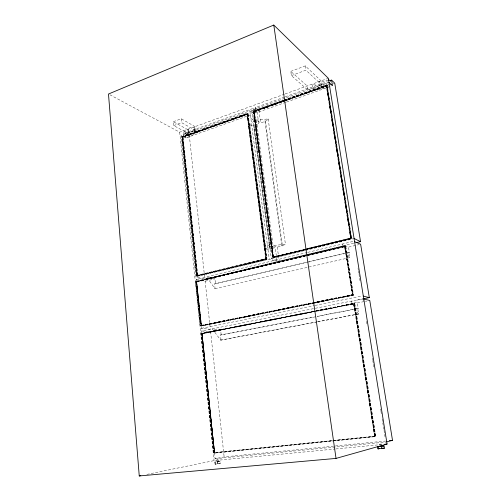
<?xml version="1.0" encoding="UTF-8"?>
<svg xmlns="http://www.w3.org/2000/svg" width="501" height="501" viewBox="0 0 501 501"><rect width="100%" height="100%" fill="white"/><g stroke="black" fill="none" stroke-linecap="round" stroke-linejoin="round"><path stroke-width="0.38" stroke-dasharray="2.5 1.88" d="M183.735 136.504L183.416 132.364L188.514 130.185L188.633 129.596L187.925 129.133L188.326 132.915L189.159 133.679L184.575 135.639L183.735 136.504C187.18 138.858 192.635 135.702 195.114 132.846L194.67 128.425L193.943 126.953L194.35 130.748L195.083 132.208M220.277 463.506L215.079 464.158L220.277 463.506L220.139 461.333L217.597 461.578L214.967 461.985L215.079 464.158M220.139 461.333L214.866 462.147M254.445 120.76L248.765 125.701L249.893 125.976L253.462 124.818L254.095 125.244L270.352 248.84L275.243 247.613L277.109 261.66L204.828 278.988L195.878 276.984L181.024 135.564L249.855 110.815L253.976 113.652L185.633 138.007L181.024 135.564M317.596 321.817L358.572 313.983L357.727 308.434L317.089 316.288M381.367 444.011L379.495 444.23L381.367 444.011L381.712 446.159M270.966 246.097L264.791 249.41L270.352 248.84M358.359 314.102L351.22 301.333L357.357 302.93L358.246 308.56L221.191 335.025L220.622 329.89L212.336 328.994L220.697 340.148L317.07 321.836M290.774 71.367L305.259 65.894L321.072 80.843L321.717 84.951L307.739 89.973L291.394 75.626L290.774 71.367L307.126 85.903L307.739 89.973M291.394 75.626L305.911 70.19L321.717 84.951M173.315 121.699L181.205 118.756L194.977 126.578L195.39 130.373L187.643 133.16L173.709 125.582L173.315 121.699L187.242 129.383L187.643 133.16M264.872 120.854L265.492 121.28L282.401 245.822L281.781 245.59L264.872 120.854L268.354 119.551L268.179 118.937L256.406 120.077L252.811 117.641M173.709 125.582L181.606 122.664L195.39 130.373M109.857 94.752L179.665 132.195L284.393 94.213M285.125 93.95L328.33 78.275M185.633 138.007L185.088 132.922L253.274 108.341L257.032 110.984L258.716 123.634L254.095 125.244M285.808 102.31L255.917 112.957L255.216 107.64L284.518 97.075M285.251 96.812L327.184 81.694M353.706 243.292L279.163 261.165L271.348 258.641L251.815 110.101L329.038 82.346M328.587 82.452C323.433 84.512 317.39 86.491 311.979 84.143L312.605 88.226C317.791 90.456 323.602 88.752 328.575 86.773M197.688 275.644L182.846 137.205L247.419 114.103L266.375 258.898L196.43 275.832L181.763 136.585L246.999 113.195L266.056 258.961L246.999 113.195M306.318 249.147L272.494 257.289L253.199 110.971L326.508 84.901L350.976 238.257L326.345 84.744M181.763 136.585L247.187 113.326M253.199 110.971L283.422 100.338M284.155 100.075L326.508 84.901M182.189 136.811L247.688 113.664L266.563 259.117L196.862 275.932L182.189 136.811L182.533 136.992L197.206 276.013M283.597 100.482L253.575 111.235L253.932 111.454L273.158 256.963L304.796 249.241M284.33 100.219L326.665 85.051L326.928 85.302L351.389 238.457L272.87 257.408L253.274 108.341M196.906 275.462L265.874 258.735L196.906 275.462L182.289 136.911L247.112 113.896M283.604 100.626L253.744 111.322L273.158 256.963M284.336 100.363L326.37 85.521L350.7 238.044L305.547 249.06M182.289 136.911L247.688 113.664M326.928 85.302L253.882 111.447L273.177 257.508M182.74 137.105L248.108 113.946L266.983 259.249L197.425 276.064L182.74 137.105L248.108 113.946M304.89 250.024L273.364 257.57L254.07 111.579L283.334 101.108M284.067 100.845L327.278 85.633L351.727 238.626L305.648 249.842M283.334 101.258L254.239 111.667L273.584 257.646M284.067 100.995L326.796 85.921L284.242 101.133M254.295 111.736L327.278 85.633M247.613 114.234L182.846 137.205M254.07 111.579L254.427 111.798L283.51 101.396M185.088 132.922L189.297 135.195L257.032 110.984M255.216 107.64L258.961 110.295L285.119 100.945M285.846 100.682L328.18 85.546M333.29 83.723L334.749 83.197M286.541 102.054L332.495 85.684M281.781 245.59L285.47 244.613L285.326 244.25L273.045 245.571L256.406 120.077L260.658 122.964L265.492 121.28M308.297 262.136L215.486 283.854L214.935 278.888L206.681 276.997L214.973 288.67L214.785 283.698L348.853 252.297L349.447 257.702L342.308 244.313L348.521 247.106L359.117 244.582M218.323 461.646C216.388 462.993 215.536 459.16 217.791 459.799C219.269 460.275 218.185 462.392 216.708 461.853M269.463 244.281L277.278 247.106L282.401 245.822M272.964 256.9L304.621 249.172M305.372 248.991L350.7 238.044M196.43 275.832L266.375 258.898M272.494 257.289L351.107 238.238L307.038 248.984M196.862 275.932L266.563 259.117M272.87 257.408L351.389 238.457M197.425 276.064L266.983 259.249M273.364 257.57L304.683 249.943M305.441 249.761L351.727 238.626M195.878 276.984L269.225 259.155L277.109 261.66M271.348 258.641L354.132 238.52M196.21 279.27L205.153 281.218L210.351 329.314L201.371 328.343L196.21 279.27L307 252.535M307.758 252.354L352.948 241.451M353.124 295.064L200.676 325.951L196.016 281.587L345.151 245.885L353.124 295.064L200.237 325.9L195.584 281.493L344.832 245.74L352.71 294.945L344.832 245.74M195.584 281.493L344.995 245.816M196.016 281.587L305.504 255.548M306.268 255.366L345.408 245.997M352.428 294.669L344.682 246.285L352.428 294.669L200.719 325.506L196.135 281.819L307.389 255.209M307.958 255.065L345.759 246.154L353.468 295.164L313.188 303.349M305.886 255.685L196.135 281.819M306.65 255.504L345.759 246.154M196.699 281.938L201.508 325.594L196.699 281.938L307.082 255.56M307.839 255.378L345.258 246.542L306.493 255.804M196.918 281.982L305.735 255.986M354.025 303.299L374.986 436.703L354.025 303.299L201.026 333.434L213.583 453.154L375.387 436.609L354.182 303.337L201.465 333.478L214.021 453.073L375.719 436.528L354.783 303.493L314.352 311.378M375.719 436.528L354.595 303.443M205.153 281.218L214.935 278.888M374.667 436.271L353.706 303.775L374.667 436.271L214.077 452.691L201.59 333.754L354.783 303.493M374.911 436.214L214.653 452.585L202.16 333.81L354.119 303.882M309.061 261.96L349.379 252.529L348.521 247.106M214.973 288.67L349.66 257.633M146.887 474.384L214.065 460.619L335.094 449.009M200.719 325.506L352.272 294.626M201.289 325.569L352.842 294.788L312.925 302.911M200.237 325.9L312.38 303.08M312.417 303.506L201.496 326.045L196.58 281.706L201.239 326.013L313.745 303.143M314.515 302.986L353.468 295.164M201.371 328.343L314.296 305.591M315.066 305.435L361.678 296.047M363.244 300.913L362.906 298.803L201.646 330.961L215.073 458.703L224.141 456.881L385.526 441.049M356.912 300.105L362.749 298.947M201.465 333.478L314.947 311.196M315.711 311.04L354.439 303.406M202.035 333.528L214.591 452.967L202.035 333.528L313.588 311.528M357.357 302.93L364.665 301.489M365.392 301.345L366.857 301.057M353.863 303.813L201.59 333.754M221.004 340.016L220.484 334.956L314.027 316.882M317.841 321.692L358.572 313.983M220.697 340.148L316.826 321.961M213.583 453.154L201.026 333.434M214.653 452.585L202.16 333.81M328.33 79.991L321.285 82.164L319.243 81.506L319.882 85.608L320.496 86.128L321.961 86.241L328.938 84.174M217.44 459.768L218.11 459.718M217.177 459.88L216.501 459.937M215.073 458.703L385.87 442.07M335.87 448.94L381.649 444.55M220.484 334.956L221.191 335.025M201.646 330.961L210.627 331.862L224.141 456.881M214.785 283.698L215.486 283.854M357.727 308.434L358.246 308.56M273.458 257.063L254.427 111.798M267.352 244.814L275.243 247.613M348.853 252.297L349.379 252.529M250.838 118.336L258.716 123.634M251.815 110.101L255.917 112.957M183.222 132.884L183.56 133.285C187.437 134.324 192.209 132.107 194.695 129.07L194.67 128.425M358.027 268.373L358.271 269.907M358.39 270.672L358.885 273.728M359.004 274.492L359.493 277.548M359.618 278.312L360.106 281.368M366.513 321.291L367.008 324.372M372.431 358.221L372.675 359.756M372.8 360.526L373.295 363.607M373.414 364.371L373.909 367.452M380.566 408.991L380.816 410.532M380.942 411.302L381.43 414.377M382.169 418.993L382.664 422.067M382.789 422.838L383.284 425.919M383.403 426.689L383.898 429.764M384.023 430.534L384.517 433.609M384.636 434.38L385.131 437.454M327.09 85.452L351.545 238.532M326.665 85.051L351.132 238.338M326.207 85.37L350.543 237.969M345.571 246.072L353.28 295.108M345.151 245.885L352.873 294.989M354.182 303.337L375.136 436.672M305.259 65.894L305.911 70.19M268.179 118.937L285.47 244.613M258.961 110.295L260.658 122.964M277.278 247.106L279.163 261.165M253.387 111.103L272.682 257.345M253.462 124.818L269.713 248.621M249.855 110.815L269.225 259.155M249.893 125.976L265.943 249.517M247.882 113.796L266.751 259.18M247.381 113.451L266.25 259.023M246.918 113.765L265.68 258.679M188.752 129.903L189.159 133.679M189.297 135.195L204.828 278.988M217.597 461.578L217.81 463.575M217.421 461.903L217.634 463.92M182.997 137.236L197.682 276.12M182.502 137.024L197.118 275.512M181.976 136.698L196.642 275.882M196.367 281.662L201.026 325.988M201.815 333.509L214.372 453.004M214.967 461.985L215.173 463.982M195.797 281.537L200.456 325.926M179.665 132.195L214.065 460.619M181.205 118.756L181.606 122.664"/><path stroke-width="0.75" d="M330.503 81.356L330.309 80.36L328.33 79.991M273.79 25.05L108.485 94.019L139.253 475.95L336.033 458.409L387.079 444.024L328.33 78.275L273.79 25.05L336.033 458.409M330.121 80.636L331.593 80.104L334.749 83.197L360.532 241.657L355.979 242.747M386.609 441.882L392.515 440.366L369.776 300.481L363.594 298.972M139.253 475.95L140.781 475.637M363.475 298.796L369.312 297.638L360.632 244.225L354.376 241.57M378.812 446.366L377.535 446.573L377.892 448.815L384.38 448.213L384.017 445.959L381.38 446.034M377.892 448.815L379.163 448.608M377.535 446.573L384.017 445.959M389.409 440.667L392.515 440.366M384.749 444.249L387.079 444.024M381.731 448.276L383.027 448.151M381.612 446.153L379.833 446.378M383.672 448.094L384.38 448.213M363.119 296.066L369.312 297.638M354.132 238.52L360.532 241.657M330.716 84.556L331.217 84.907M329.038 82.346L332.495 85.684L331.593 80.104M381.461 446.378L381.825 448.639M378.211 446.685L378.568 448.94"/></g></svg>
